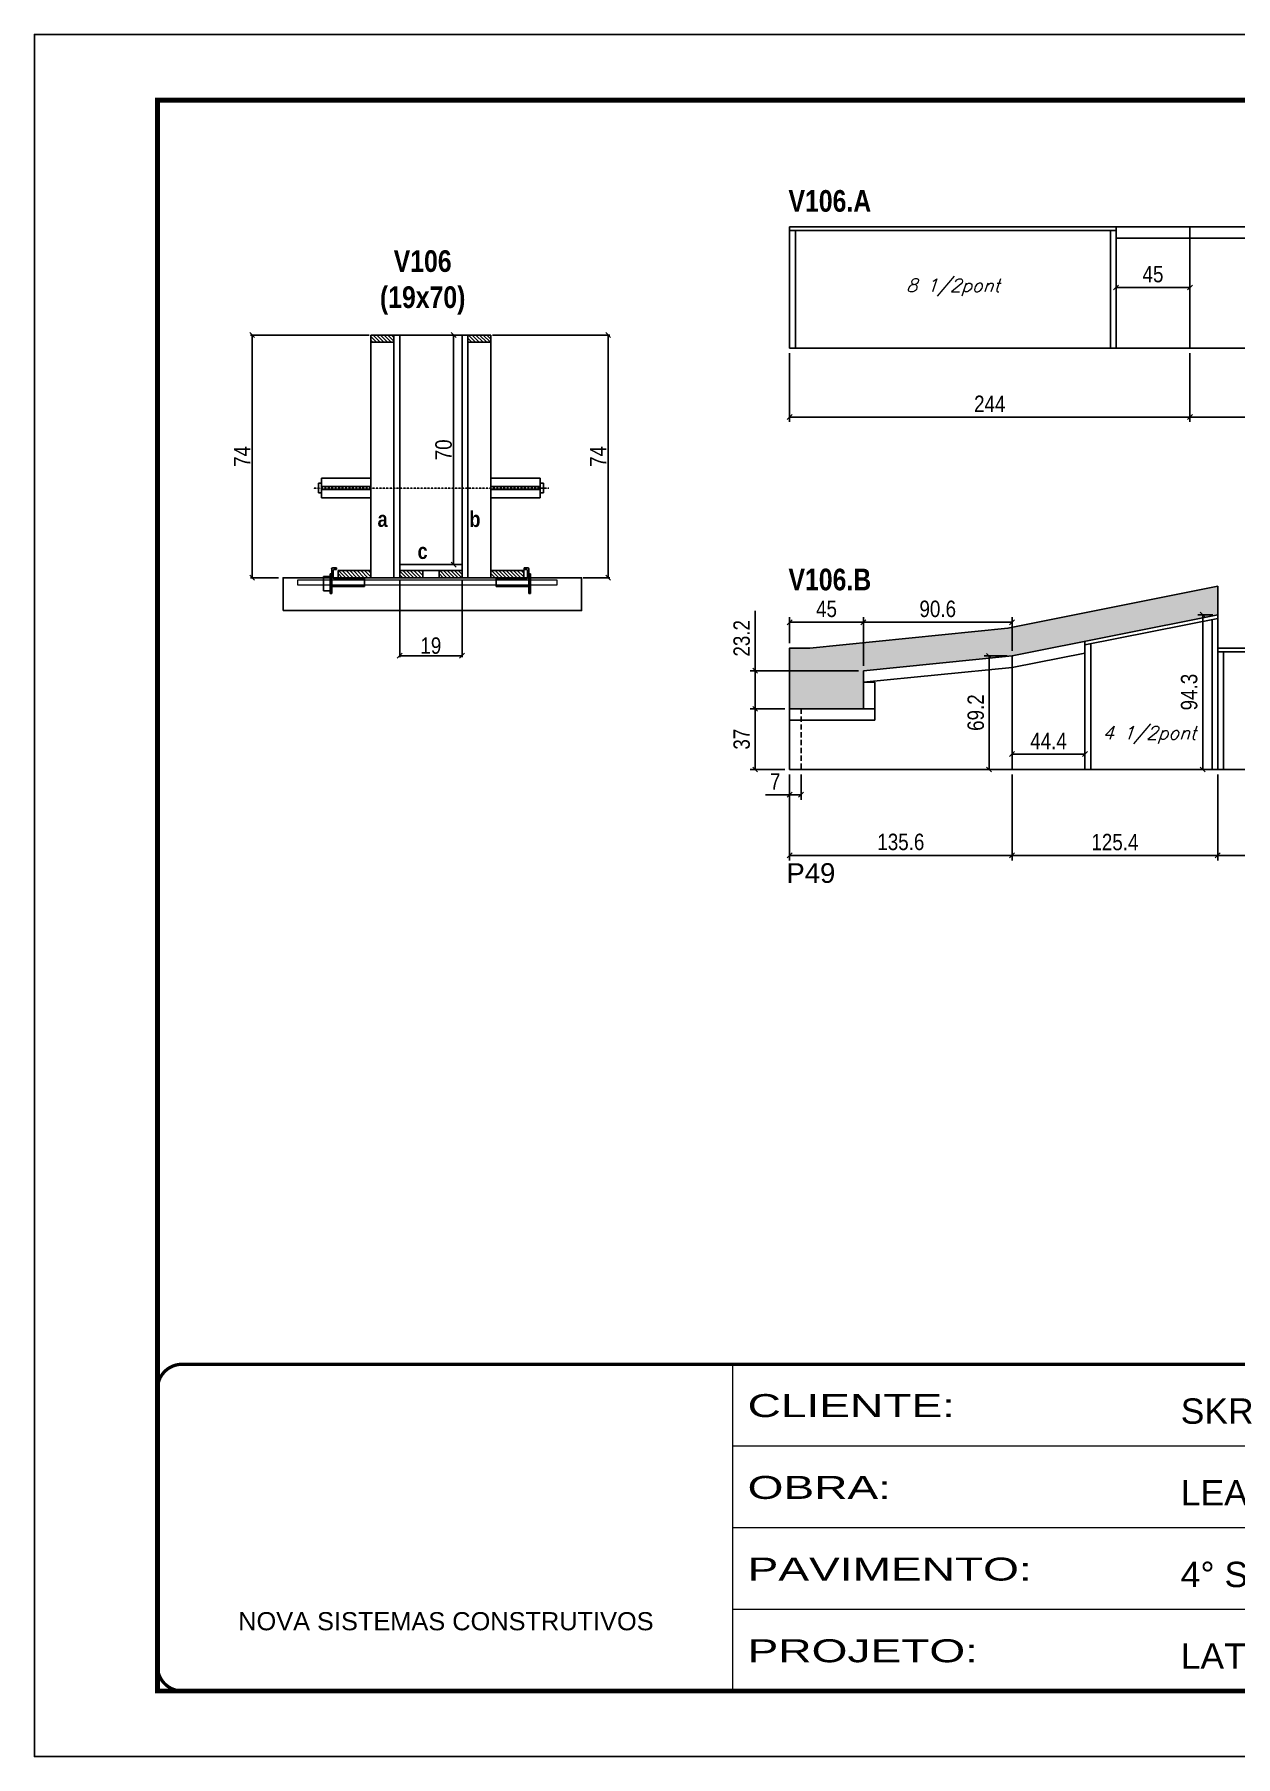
# Model space of a CAD drawing. Extents: x 3309 to 9590, y -2522 to 14608.
# Drawn here: x 4908 to 5640, y 7815 to 8865 of the extents above; entities that cross this region are included whole.
import ezdxf

# ---------------------------------------------------------------- set-up
doc = ezdxf.new("R2010")
doc.units = 0
for name, pattern in [('CONTINUO', [0]), ('DASHED', [0.75, 0.5, -0.25]), ('HIDDEN', [0.375, 0.25, -0.125]), ('HIDDEN2', [4.7625, 3.175, -1.5875])]:
    doc.linetypes.add(name, pattern=pattern)
for name, color, linetype in [('5', 5, 'Continuous'), ('barrote', 251, 'Continuous'), ('COTA', 241, 'Continuous'), ('detalhes', 4, 'Continuous'), ('NOMENCLATURA', 7, 'Continuous'), ('Painéis', 200, 'Continuous'), ('presilha', 1, 'Continuous'), ('SARR_2.2x10', 60, 'Continuous'), ('SARR_2.2x7', 40, 'Continuous'), ('SARR_3.5x7', 81, 'Continuous'), ('TENSOR', 3, 'Continuous'), ('texto', 7, 'Continuous')]:
    doc.layers.add(name, color=color, linetype=linetype)
for name, color, linetype, lineweight in [('CONCRETO', 251, 'Continuous', 25), ('Folhas', 255, 'Continuous', 9), ('SARRAFO DE PRESSAO', 251, 'DASHED', 9), ('SCO-___-LAJ', 2, 'Continuous', 0)]:
    doc.layers.add(name, color=color, linetype=linetype, lineweight=lineweight)
doc.layers.add('Laje_Perimetro', color=7, linetype='Continuous', plot=False)
doc.styles.add('ARIAL', font='arial.ttf')
doc.styles.add('COTA TECNICA', font='techl___.ttf', dxfattribs={"height": 10})
doc.styles.add('COTA TECNICA 2X', font='techl___.ttf', dxfattribs={"height": 10})
doc.styles.add('Romans', font='romans.shx')
doc.styles.get("Standard").update_dxf_attribs({"font": 'arial.ttf'})
doc.styles.add('TECNICA', font='techb___.ttf', dxfattribs={"height": 10})
doc.styles.add('Tecnologia', font='')
doc.styles.get('Tecnologia').set_extended_font_data('Forgotten Futurist')
doc.dimstyles.new('PAINEL', dxfattribs={"dimtxt": 10, "dimasz": 3, "dimexe": 3, "dimexo": 3, "dimgap": 3, "dimtad": 1, "dimdec": 1, "dimzin": 12, "dimdsep": 46, "dimtxsty": 'COTA TECNICA', "dimblk1": 'OBLIQUE', "dimblk2": 'OBLIQUE', "dimsah": 1, "dimcen": 0.9, "dimclrd": 4, "dimclre": 4, "dimclrt": 240, "dimadec": 1, "dimazin": 3, "dimtfac": 1, "dimtdec": 1, "dimtmove": 0, "dimatfit": 3, "dimfxl": 1, "dimtolj": 1, "dimtzin": 12, "dimarcsym": 0})
doc.dimstyles.new('SECAO', dxfattribs={"dimscale": 0.333333, "dimtxt": 5, "dimasz": 9, "dimexe": 3, "dimexo": 3, "dimgap": 3, "dimtad": 1, "dimdec": 1, "dimlfac": 0.5, "dimzin": 12, "dimdsep": 46, "dimtxsty": 'COTA TECNICA 2X', "dimblk1": 'OBLIQUE', "dimblk2": 'OBLIQUE', "dimsah": 1, "dimcen": 0.9, "dimclrd": 4, "dimclre": 4, "dimclrt": 240, "dimadec": 1, "dimazin": 3, "dimtfac": 1, "dimtdec": 1, "dimtmove": 0, "dimatfit": 3, "dimfxl": 1, "dimtolj": 1, "dimtzin": 12, "dimarcsym": 0})
pattern_1 = [(135, (38366.0573, -114978.4638), (-1.122532015, -1.122532015), [])]

# ---------------------------------------------------------------- blocks, each defined once
blk = doc.blocks.new('9999999999')
at = {"color": 30, "linetype": 'CONTINUO'}
for p, q in [((98564.6, 34230.2), (98564.6, 34429.4)), ((98564.6, 34379.6), (99584, 34379.6)), ((98564.6, 34329.8), (99488, 34329.8)), ((99584, 34329.8), (99488, 34329.8)), ((99488, 34329.8), (99488, 34230.2)), ((98564.6, 34280), (99488, 34280))]:
    blk.add_line(p, q, dxfattribs=at)
at = {"color": 30, "linetype": 'CONTINUO', "const_width": 2}
blk.add_lwpolyline([(99584, 34230.2), (99584, 34414.4, 0.414214), (99569, 34429.4), (98229, 34429.4, 0.414214), (98214, 34414.4), (98214, 34245.2, 0.414214), (98229, 34230.2), (99584, 34230.2)], format="xyb", dxfattribs=at)
at = {"layer": 'Folhas'}
blk.add_lwpolyline([(98139, 34190.2), (99624, 34190.2), (99624, 35240.2), (98139, 35240.2)], close=True, dxfattribs=at)
at = {"layer": 'Folhas', "color": 30, "const_width": 3}
blk.add_lwpolyline([(98214, 34230.2), (99584, 34230.2), (99584, 35200.2), (98214, 35200.2)], close=True, dxfattribs=at)
at = {"color": 7, "linetype": 'Continuous', "ltscale": 5, "style": 'ARIAL'}
for s, height, p in [('SKR', 15.48, (98837.7, 34393.1)), ('LEAF LOEFGREN', 15.483, (98837.7, 34343.3)), ('4° SUBSOLO', 15.48, (98837.7, 34293.5)), ('NOVA SISTEMAS CONSTRUTIVOS', 11.059, (98263.2, 34267.2)), ('LATERAIS DE VIGAS', 15.483, (98837.7, 34243.7))]:
    blk.add_text(s, height=height, dxfattribs=at).set_placement(p)
at = {"layer": 'Folhas', "color": 7, "style": 'Tecnologia', "width": 1.5}
for s, p in [('CLIENTE:', (98573.7, 34397.2)), ('OBRA:', (98573.7, 34347.3)), ('PAVIMENTO:', (98573.7, 34297.5)), ('PROJETO:', (98573.7, 34247.7))]:
    blk.add_text(s, height=14, dxfattribs=at).set_placement(p)
blk = doc.blocks.new('_Oblique')
at = {"color": 0, "linetype": 'ByBlock', "lineweight": -2}
blk.add_line((-0.5, -0.5), (0.5, 0.5), dxfattribs=at)
blk = doc.blocks.new('*D783')
at = {"layer": 'COTA', "color": 4, "lineweight": -2, "transparency": 16777216}
for p, q in [((5130.5, 8532.7), (5130.5, 8485.2)), ((5168.5, 8532.7), (5168.5, 8485.2)), ((5168.5, 8486.2), (5130.5, 8486.2))]:
    blk.add_line(p, q, dxfattribs=at)
at = {"layer": 'Defpoints', "color": 0, "transparency": 16777216}
for p in [(5130.5, 8533.7), (5168.5, 8533.7), (5130.5, 8486.2)]:
    blk.add_point(p, dxfattribs=at)
at = {"layer": 'COTA', "color": 4, "lineweight": -2, "transparency": 16777216, "xscale": 3, "yscale": 3, "zscale": 3, "rotation": 180}
blk.add_blockref('_Oblique', (5130.5, 8486.2), dxfattribs=at)
at = {"layer": 'COTA', "color": 4, "lineweight": -2, "transparency": 16777216, "xscale": 3, "yscale": 3, "zscale": 3}
blk.add_blockref('_Oblique', (5168.5, 8486.2), dxfattribs=at)
at = {"layer": 'COTA', "color": 240, "transparency": 16777216, "insert": (5149.5, 8492.3), "char_height": 10, "attachment_point": 5, "style": 'COTA TECNICA 2X'}
blk.add_mtext('\\A1;19', dxfattribs=at)
blk = doc.blocks.new('PRESILHA METÁLICA 1')
at = {"layer": 'presilha'}
for p, q in [((7.5, 10.6), (7.5, 19.9)), ((12, 21), (8.6, 21)), ((9, 11.6), (9, 18.9)), ((12, 19.5), (9.6, 19.5)), ((12, 21), (12, 19.5)), ((0, 13), (6, 13)), ((0, 13), (0, 0)), ((6, 0), (0, 0)), ((6, 15.5), (7.5, 15.5)), ((6, -2.5), (6, 15.5)), ((6, 13), (6, 0)), ((7.5, 15.5), (7.5, -2.5)), ((37.5, 4.1), (7.5, 4.1)), ((37.5, 11), (9.6, 11)), ((37.5, 11), (37.5, 4.1)), ((7.5, -2.5), (6, -2.5))]:
    blk.add_line(p, q, dxfattribs=at)
for centre, radius, start, end in [((8.6, 19.9), 1.14, 90, 180), ((9.6, 18.9), 0.57, 90, 180), ((9.6, 11.6), 0.57, 180, 270)]:
    blk.add_arc(centre, radius, start, end, dxfattribs=at)
blk = doc.blocks.new('PRESILHA METÁLICA 2')
at = {"layer": 'presilha'}
for p, q in [((-5.2, 23.5), (-5.2, 22)), ((-5.2, 23.5), (-1.9, 23.5)), ((-5.2, 22), (-2.8, 22)), ((-2.2, 14.1), (-2.2, 21.4)), ((0.8, 18), (-0.8, 18)), ((-0.8, 18), (-0.8, 0)), ((-0.8, 14.6), (-0.8, 22.4)), ((0.8, 0), (0.8, 18)), ((-30.8, 13.5), (-30.8, 6.6)), ((-30.8, 13.5), (-2.8, 13.5)), ((-30.8, 6.6), (-0.8, 6.6)), ((-0.8, 0), (0.8, 0))]:
    blk.add_line(p, q, dxfattribs=at)
for centre, radius, start, end in [((-2.8, 21.4), 0.57, 0, 90), ((-1.9, 22.4), 1.14, 0, 90), ((-2.8, 14.1), 0.57, 270, 0)]:
    blk.add_arc(centre, radius, start, end, dxfattribs=at)
blk = doc.blocks.new('*D784')
at = {"layer": 'COTA', "color": 4, "lineweight": -2, "transparency": 16777216}
for p, q in [((5187.1, 8681.7), (5258.6, 8681.7)), ((5257.6, 8681.7), (5257.6, 8533.7)), ((5242.3, 8533.7), (5258.6, 8533.7))]:
    blk.add_line(p, q, dxfattribs=at)
at = {"layer": 'Defpoints', "color": 0, "transparency": 16777216}
for p in [(5186.1, 8681.7), (5241.3, 8533.7), (5257.6, 8533.7)]:
    blk.add_point(p, dxfattribs=at)
at = {"layer": 'COTA', "color": 4, "lineweight": -2, "transparency": 16777216, "xscale": 3, "yscale": 3, "zscale": 3}
for p, rotation in [((5257.6, 8681.7), 90), ((5257.6, 8533.7), 270)]:
    blk.add_blockref('_Oblique', p, dxfattribs=dict(at, rotation=rotation))
at = {"layer": 'COTA', "color": 240, "transparency": 16777216, "insert": (5251.5, 8607.7), "char_height": 10, "attachment_point": 5, "rotation": 90, "style": 'COTA TECNICA 2X'}
blk.add_mtext('\\A1;74', dxfattribs=at)
blk = doc.blocks.new('*D785')
at = {"layer": 'COTA', "color": 4, "lineweight": -2, "transparency": 16777216}
for p, q in [((5111.9, 8681.7), (5039.6, 8681.7)), ((5040.6, 8681.7), (5040.6, 8533.7)), ((5056.7, 8533.7), (5039.6, 8533.7))]:
    blk.add_line(p, q, dxfattribs=at)
at = {"layer": 'Defpoints', "color": 0, "transparency": 16777216}
for p in [(5112.9, 8681.7), (5040.6, 8533.7), (5057.7, 8533.7)]:
    blk.add_point(p, dxfattribs=at)
at = {"layer": 'COTA', "color": 4, "lineweight": -2, "transparency": 16777216, "xscale": 3, "yscale": 3, "zscale": 3}
for p, rotation in [((5040.6, 8681.7), 90), ((5040.6, 8533.7), 270)]:
    blk.add_blockref('_Oblique', p, dxfattribs=dict(at, rotation=rotation))
at = {"layer": 'COTA', "color": 240, "transparency": 16777216, "insert": (5034.5, 8607.7), "char_height": 10, "attachment_point": 5, "rotation": 90, "style": 'COTA TECNICA 2X'}
blk.add_mtext('\\A1;74', dxfattribs=at)
blk = doc.blocks.new('*D786')
at = {"layer": 'COTA', "color": 4, "lineweight": -2, "transparency": 16777216}
for p, q in [((5167.5, 8681.7), (5162.4, 8681.7)), ((5163.4, 8541.7), (5163.4, 8681.7)), ((5167.5, 8541.7), (5162.4, 8541.7))]:
    blk.add_line(p, q, dxfattribs=at)
at = {"layer": 'Defpoints', "color": 0, "transparency": 16777216}
for p in [(5163.4, 8681.7), (5168.5, 8681.7), (5168.5, 8541.7)]:
    blk.add_point(p, dxfattribs=at)
at = {"layer": 'COTA', "color": 4, "lineweight": -2, "transparency": 16777216, "xscale": 3, "yscale": 3, "zscale": 3}
for p, rotation in [((5163.4, 8681.7), 90), ((5163.4, 8541.7), 270)]:
    blk.add_blockref('_Oblique', p, dxfattribs=dict(at, rotation=rotation))
at = {"layer": 'COTA', "color": 240, "transparency": 16777216, "insert": (5157.3, 8611.7), "char_height": 10, "attachment_point": 5, "rotation": 90, "style": 'COTA TECNICA 2X'}
blk.add_mtext('\\A1;70', dxfattribs=at)
blk = doc.blocks.new('*D787')
at = {"layer": 'COTA', "color": 4, "lineweight": -2, "transparency": 16777216}
for p, q in [((5368.2, 8670.7), (5368.2, 8628.7)), ((5612.2, 8670.7), (5612.2, 8628.7)), ((5368.2, 8631.7), (5612.2, 8631.7))]:
    blk.add_line(p, q, dxfattribs=at)
at = {"layer": 'Defpoints', "color": 0, "transparency": 16777216}
for p in [(5368.2, 8673.7), (5612.2, 8673.7), (5612.2, 8631.7)]:
    blk.add_point(p, dxfattribs=at)
at = {"layer": 'COTA', "color": 4, "lineweight": -2, "transparency": 16777216, "xscale": 3, "yscale": 3, "zscale": 3, "rotation": 180}
blk.add_blockref('_Oblique', (5368.2, 8631.7), dxfattribs=at)
at = {"layer": 'COTA', "color": 4, "lineweight": -2, "transparency": 16777216, "xscale": 3, "yscale": 3, "zscale": 3}
blk.add_blockref('_Oblique', (5612.2, 8631.7), dxfattribs=at)
at = {"layer": 'COTA', "color": 240, "transparency": 16777216, "insert": (5490.2, 8639.8), "char_height": 10, "attachment_point": 5, "style": 'COTA TECNICA'}
blk.add_mtext('\\A1;244', dxfattribs=at)
blk = doc.blocks.new('*D788')
at = {"layer": 'COTA', "color": 4, "lineweight": -2, "transparency": 16777216}
for p, q in [((5612.2, 8670.7), (5612.2, 8628.7)), ((5756.2, 8670.7), (5756.2, 8628.7)), ((5612.2, 8631.7), (5756.2, 8631.7))]:
    blk.add_line(p, q, dxfattribs=at)
at = {"layer": 'Defpoints', "color": 0, "transparency": 16777216}
for p in [(5612.2, 8673.7), (5756.2, 8673.7), (5756.2, 8631.7)]:
    blk.add_point(p, dxfattribs=at)
at = {"layer": 'COTA', "color": 4, "lineweight": -2, "transparency": 16777216, "xscale": 3, "yscale": 3, "zscale": 3, "rotation": 180}
blk.add_blockref('_Oblique', (5612.2, 8631.7), dxfattribs=at)
at = {"layer": 'COTA', "color": 4, "lineweight": -2, "transparency": 16777216, "xscale": 3, "yscale": 3, "zscale": 3}
blk.add_blockref('_Oblique', (5756.2, 8631.7), dxfattribs=at)
at = {"layer": 'COTA', "color": 240, "transparency": 16777216, "insert": (5684.2, 8639.8), "char_height": 10, "attachment_point": 5, "style": 'COTA TECNICA'}
blk.add_mtext('\\A1;144', dxfattribs=at)
blk = doc.blocks.new('*D798')
at = {"layer": 'COTA', "color": 4, "lineweight": -2, "transparency": 16777216}
blk.add_line((5567.2, 8710.7), (5612.2, 8710.7), dxfattribs=at)
at = {"layer": 'Defpoints', "color": 0, "transparency": 16777216}
for p in [(5567.2, 8710.7), (5612.2, 8710.7), (5612.2, 8710.7)]:
    blk.add_point(p, dxfattribs=at)
at = {"layer": 'COTA', "color": 4, "lineweight": -2, "transparency": 16777216, "xscale": 3, "yscale": 3, "zscale": 3, "rotation": 180}
blk.add_blockref('_Oblique', (5567.2, 8710.7), dxfattribs=at)
at = {"layer": 'COTA', "color": 4, "lineweight": -2, "transparency": 16777216, "xscale": 3, "yscale": 3, "zscale": 3}
blk.add_blockref('_Oblique', (5612.2, 8710.7), dxfattribs=at)
at = {"layer": 'COTA', "color": 240, "transparency": 16777216, "insert": (5589.7, 8718.8), "char_height": 10, "attachment_point": 5, "style": 'COTA TECNICA'}
blk.add_mtext('\\A1;45', dxfattribs=at)
blk = doc.blocks.new('*D802')
at = {"layer": 'COTA', "color": 4, "lineweight": -2, "transparency": 16777216}
for p, q in [((5629.2, 8413.8), (5629.2, 8361.4)), ((5873.2, 8413.8), (5873.2, 8361.4)), ((5873.2, 8364.4), (5629.2, 8364.4))]:
    blk.add_line(p, q, dxfattribs=at)
at = {"layer": 'Defpoints', "color": 0, "transparency": 16777216}
for p in [(5629.2, 8416.8), (5873.2, 8416.8), (5629.2, 8364.4)]:
    blk.add_point(p, dxfattribs=at)
at = {"layer": 'COTA', "color": 4, "lineweight": -2, "transparency": 16777216, "xscale": 3, "yscale": 3, "zscale": 3, "rotation": 180}
blk.add_blockref('_Oblique', (5629.2, 8364.4), dxfattribs=at)
at = {"layer": 'COTA', "color": 4, "lineweight": -2, "transparency": 16777216, "xscale": 3, "yscale": 3, "zscale": 3}
blk.add_blockref('_Oblique', (5873.2, 8364.4), dxfattribs=at)
at = {"layer": 'COTA', "color": 240, "transparency": 16777216, "insert": (5751.2, 8372.5), "char_height": 10, "attachment_point": 5, "style": 'COTA TECNICA'}
blk.add_mtext('\\A1;244', dxfattribs=at)
blk = doc.blocks.new('*D803')
at = {"layer": 'COTA', "color": 4, "lineweight": -2, "transparency": 16777216}
for p, q in [((5503.8, 8413.8), (5503.8, 8361.4)), ((5629.2, 8413.8), (5629.2, 8361.4)), ((5629.2, 8364.4), (5503.8, 8364.4))]:
    blk.add_line(p, q, dxfattribs=at)
at = {"layer": 'Defpoints', "color": 0, "transparency": 16777216}
for p in [(5503.8, 8416.8), (5629.2, 8416.8), (5503.8, 8364.4)]:
    blk.add_point(p, dxfattribs=at)
at = {"layer": 'COTA', "color": 4, "lineweight": -2, "transparency": 16777216, "xscale": 3, "yscale": 3, "zscale": 3, "rotation": 180}
blk.add_blockref('_Oblique', (5503.8, 8364.4), dxfattribs=at)
at = {"layer": 'COTA', "color": 4, "lineweight": -2, "transparency": 16777216, "xscale": 3, "yscale": 3, "zscale": 3}
blk.add_blockref('_Oblique', (5629.2, 8364.4), dxfattribs=at)
at = {"layer": 'COTA', "color": 240, "transparency": 16777216, "insert": (5566.5, 8372.5), "char_height": 10, "attachment_point": 5, "style": 'COTA TECNICA'}
blk.add_mtext('\\A1;125.4', dxfattribs=at)
blk = doc.blocks.new('*D804')
at = {"layer": 'COTA', "color": 4, "lineweight": -2, "transparency": 16777216}
for p, q in [((5368.2, 8413.8), (5368.2, 8361.4)), ((5503.8, 8413.8), (5503.8, 8361.4)), ((5503.8, 8364.4), (5368.2, 8364.4))]:
    blk.add_line(p, q, dxfattribs=at)
at = {"layer": 'Defpoints', "color": 0, "transparency": 16777216}
for p in [(5368.2, 8416.8), (5503.8, 8416.8), (5368.2, 8364.4)]:
    blk.add_point(p, dxfattribs=at)
at = {"layer": 'COTA', "color": 4, "lineweight": -2, "transparency": 16777216, "xscale": 3, "yscale": 3, "zscale": 3, "rotation": 180}
blk.add_blockref('_Oblique', (5368.2, 8364.4), dxfattribs=at)
at = {"layer": 'COTA', "color": 4, "lineweight": -2, "transparency": 16777216, "xscale": 3, "yscale": 3, "zscale": 3}
blk.add_blockref('_Oblique', (5503.8, 8364.4), dxfattribs=at)
at = {"layer": 'COTA', "color": 240, "transparency": 16777216, "insert": (5436, 8372.6), "char_height": 10, "attachment_point": 5, "style": 'COTA TECNICA'}
blk.add_mtext('\\A1;135.6', dxfattribs=at)
blk = doc.blocks.new('*D807')
at = {"layer": 'COTA', "color": 4, "lineweight": -2, "transparency": 16777216}
for p, q in [((5368.2, 8413.8), (5368.2, 8398.4)), ((5375.2, 8413.8), (5375.2, 8398.4)), ((5368.2, 8401.4), (5353.5, 8401.4)), ((5375.2, 8401.4), (5368.2, 8401.4))]:
    blk.add_line(p, q, dxfattribs=at)
at = {"layer": 'Defpoints', "color": 0, "transparency": 16777216}
for p in [(5368.2, 8416.8), (5375.2, 8416.8), (5368.2, 8401.4)]:
    blk.add_point(p, dxfattribs=at)
at = {"layer": 'COTA', "color": 4, "lineweight": -2, "transparency": 16777216, "xscale": 3, "yscale": 3, "zscale": 3, "rotation": 180}
blk.add_blockref('_Oblique', (5368.2, 8401.4), dxfattribs=at)
at = {"layer": 'COTA', "color": 4, "lineweight": -2, "transparency": 16777216, "xscale": 3, "yscale": 3, "zscale": 3}
blk.add_blockref('_Oblique', (5375.2, 8401.4), dxfattribs=at)
at = {"layer": 'COTA', "color": 240, "transparency": 16777216, "insert": (5359.4, 8409.5), "char_height": 10, "attachment_point": 5, "style": 'COTA TECNICA'}
blk.add_mtext('\\A1;7', dxfattribs=at)
blk = doc.blocks.new('*D808')
at = {"layer": 'COTA', "color": 4, "lineweight": -2, "transparency": 16777216}
for p, q in [((5368.2, 8493.8), (5368.2, 8509.6)), ((5413.2, 8506.6), (5368.2, 8506.6)), ((5413.2, 8480.7), (5413.2, 8509.6))]:
    blk.add_line(p, q, dxfattribs=at)
at = {"layer": 'Defpoints', "color": 0, "transparency": 16777216}
for p in [(5368.2, 8506.6), (5368.2, 8490.8), (5413.2, 8477.7)]:
    blk.add_point(p, dxfattribs=at)
at = {"layer": 'COTA', "color": 4, "lineweight": -2, "transparency": 16777216, "xscale": 3, "yscale": 3, "zscale": 3, "rotation": 180}
blk.add_blockref('_Oblique', (5368.2, 8506.6), dxfattribs=at)
at = {"layer": 'COTA', "color": 4, "lineweight": -2, "transparency": 16777216, "xscale": 3, "yscale": 3, "zscale": 3}
blk.add_blockref('_Oblique', (5413.2, 8506.6), dxfattribs=at)
at = {"layer": 'COTA', "color": 240, "transparency": 16777216, "insert": (5390.7, 8514.7), "char_height": 10, "attachment_point": 5, "style": 'COTA TECNICA'}
blk.add_mtext('\\A1;45', dxfattribs=at)
blk = doc.blocks.new('*D809')
at = {"layer": 'COTA', "color": 4, "lineweight": -2, "transparency": 16777216}
for p, q in [((5347.2, 8477), (5347.2, 8513.5)), ((5410.2, 8477), (5344.2, 8477)), ((5347.2, 8453.8), (5347.2, 8477)), ((5365.2, 8453.8), (5344.2, 8453.8))]:
    blk.add_line(p, q, dxfattribs=at)
at = {"layer": 'Defpoints', "color": 0, "transparency": 16777216}
for p in [(5347.2, 8477), (5413.2, 8477), (5368.2, 8453.8)]:
    blk.add_point(p, dxfattribs=at)
at = {"layer": 'COTA', "color": 4, "lineweight": -2, "transparency": 16777216, "xscale": 3, "yscale": 3, "zscale": 3}
for p, rotation in [((5347.2, 8477), 90), ((5347.2, 8453.8), 270)]:
    blk.add_blockref('_Oblique', p, dxfattribs=dict(at, rotation=rotation))
at = {"layer": 'COTA', "color": 240, "transparency": 16777216, "insert": (5339, 8496.8), "char_height": 10, "attachment_point": 5, "rotation": 90, "style": 'COTA TECNICA'}
blk.add_mtext('\\A1;23.2', dxfattribs=at)
blk = doc.blocks.new('*D810')
at = {"layer": 'COTA', "color": 4, "lineweight": -2, "transparency": 16777216}
for p, q in [((5500.8, 8486.1), (5486.8, 8486.1)), ((5489.8, 8416.8), (5489.8, 8486.1)), ((5500.8, 8416.8), (5486.8, 8416.8))]:
    blk.add_line(p, q, dxfattribs=at)
at = {"layer": 'Defpoints', "color": 0, "transparency": 16777216}
for p in [(5489.8, 8486.1), (5503.8, 8486.1), (5503.8, 8416.8)]:
    blk.add_point(p, dxfattribs=at)
at = {"layer": 'COTA', "color": 4, "lineweight": -2, "transparency": 16777216, "xscale": 3, "yscale": 3, "zscale": 3}
for p, rotation in [((5489.8, 8486.1), 90), ((5489.8, 8416.8), 270)]:
    blk.add_blockref('_Oblique', p, dxfattribs=dict(at, rotation=rotation))
at = {"layer": 'COTA', "color": 240, "transparency": 16777216, "insert": (5481.7, 8451.5), "char_height": 10, "attachment_point": 5, "rotation": 90, "style": 'COTA TECNICA'}
blk.add_mtext('\\A1;69.2', dxfattribs=at)
blk = doc.blocks.new('*D811')
at = {"layer": 'COTA', "color": 4, "lineweight": -2, "transparency": 16777216}
for p, q in [((5365.2, 8453.8), (5344.2, 8453.8)), ((5347.2, 8416.8), (5347.2, 8453.8)), ((5365.2, 8416.8), (5344.2, 8416.8))]:
    blk.add_line(p, q, dxfattribs=at)
at = {"layer": 'Defpoints', "color": 0, "transparency": 16777216}
for p in [(5347.2, 8453.8), (5368.2, 8453.8), (5368.2, 8416.8)]:
    blk.add_point(p, dxfattribs=at)
at = {"layer": 'COTA', "color": 4, "lineweight": -2, "transparency": 16777216, "xscale": 3, "yscale": 3, "zscale": 3}
for p, rotation in [((5347.2, 8453.8), 90), ((5347.2, 8416.8), 270)]:
    blk.add_blockref('_Oblique', p, dxfattribs=dict(at, rotation=rotation))
at = {"layer": 'COTA', "color": 240, "transparency": 16777216, "insert": (5339, 8435.3), "char_height": 10, "attachment_point": 5, "rotation": 90, "style": 'COTA TECNICA'}
blk.add_mtext('\\A1;37', dxfattribs=at)
blk = doc.blocks.new('*D812')
at = {"layer": 'COTA', "color": 4, "lineweight": -2, "transparency": 16777216}
for p, q in [((5413.2, 8480), (5413.2, 8509.6)), ((5413.2, 8506.6), (5503.8, 8506.6)), ((5503.8, 8489.1), (5503.8, 8509.6))]:
    blk.add_line(p, q, dxfattribs=at)
at = {"layer": 'Defpoints', "color": 0, "transparency": 16777216}
for p in [(5503.8, 8506.6), (5503.8, 8486.1), (5413.2, 8477)]:
    blk.add_point(p, dxfattribs=at)
at = {"layer": 'COTA', "color": 4, "lineweight": -2, "transparency": 16777216, "xscale": 3, "yscale": 3, "zscale": 3, "rotation": 180}
blk.add_blockref('_Oblique', (5413.2, 8506.6), dxfattribs=at)
at = {"layer": 'COTA', "color": 4, "lineweight": -2, "transparency": 16777216, "xscale": 3, "yscale": 3, "zscale": 3}
blk.add_blockref('_Oblique', (5503.8, 8506.6), dxfattribs=at)
at = {"layer": 'COTA', "color": 240, "transparency": 16777216, "insert": (5458.5, 8514.7), "char_height": 10, "attachment_point": 5, "style": 'COTA TECNICA'}
blk.add_mtext('\\A1;90.6', dxfattribs=at)
blk = doc.blocks.new('*D813')
at = {"layer": 'COTA', "color": 4, "lineweight": -2, "transparency": 16777216}
for p, q in [((5626.2, 8511.2), (5617, 8511.2)), ((5620, 8511.2), (5620, 8416.8)), ((5626.2, 8416.8), (5617, 8416.8))]:
    blk.add_line(p, q, dxfattribs=at)
at = {"layer": 'Defpoints', "color": 0, "transparency": 16777216}
for p in [(5629.2, 8511.2), (5620, 8416.8), (5629.2, 8416.8)]:
    blk.add_point(p, dxfattribs=at)
at = {"layer": 'COTA', "color": 4, "lineweight": -2, "transparency": 16777216, "xscale": 3, "yscale": 3, "zscale": 3}
for p, rotation in [((5620, 8511.2), 90), ((5620, 8416.8), 270)]:
    blk.add_blockref('_Oblique', p, dxfattribs=dict(at, rotation=rotation))
at = {"layer": 'COTA', "color": 240, "transparency": 16777216, "insert": (5611.8, 8464), "char_height": 10, "attachment_point": 5, "rotation": 90, "style": 'COTA TECNICA'}
blk.add_mtext('\\A1;94.3', dxfattribs=at)
blk = doc.blocks.new('*D814')
at = {"layer": 'COTA', "color": 4, "lineweight": -2, "transparency": 16777216}
for p, q in [((5503.8, 8419.8), (5503.8, 8429.2)), ((5503.8, 8426.2), (5548.2, 8426.2)), ((5548.2, 8419.8), (5548.2, 8429.2))]:
    blk.add_line(p, q, dxfattribs=at)
at = {"layer": 'Defpoints', "color": 0, "transparency": 16777216}
for p in [(5548.2, 8426.2), (5503.8, 8416.8), (5548.2, 8416.8)]:
    blk.add_point(p, dxfattribs=at)
at = {"layer": 'COTA', "color": 4, "lineweight": -2, "transparency": 16777216, "xscale": 3, "yscale": 3, "zscale": 3, "rotation": 180}
blk.add_blockref('_Oblique', (5503.8, 8426.2), dxfattribs=at)
at = {"layer": 'COTA', "color": 4, "lineweight": -2, "transparency": 16777216, "xscale": 3, "yscale": 3, "zscale": 3}
blk.add_blockref('_Oblique', (5548.2, 8426.2), dxfattribs=at)
at = {"layer": 'COTA', "color": 240, "transparency": 16777216, "insert": (5526, 8434.2), "char_height": 10, "attachment_point": 5, "style": 'COTA TECNICA'}
blk.add_mtext('\\A1;44.4', dxfattribs=at)

msp = doc.modelspace()

# ---------------------------------------------------------------- hatches: boundary and pattern name
at = {"layer": 'COTA'}
h = msp.add_hatch(dxfattribs=at)
h.set_pattern_fill('AR-CONC', color=256, scale=0.03)
h.paths.add_polyline_path([(5629.23, 8511.17), (5629.23, 8528.51), (5501.27, 8502.92), (5380.58, 8490.85), (5368.23, 8490.85), (5368.23, 8453.85), (5413.23, 8453.85), (5413.23, 8477.03), (5503.79, 8486.08)])
at = {"layer": 'SARR_2.2x10'}
h = msp.add_hatch(dxfattribs=at)
h.set_pattern_fill('ANSI31', color=256, scale=0.5, angle=90)
h.set_pattern_definition([(135, (38286.4573, -114978.4638), (-1.122532015, -1.122532015), [])])
h.paths.add_polyline_path([(5092.92, 8538.11), (5092.92, 8533.71), (5112.92, 8533.71), (5112.92, 8538.11)])
h = msp.add_hatch(dxfattribs=at)
h.set_pattern_fill('ANSI31', color=256, scale=0.5, angle=90)
h.set_pattern_definition([(135, (38379.6573, -114978.4638), (-1.122532015, -1.122532015), [])])
h.paths.add_polyline_path([(5186.12, 8538.11), (5186.12, 8533.71), (5206.12, 8533.71), (5206.12, 8538.11)])
at = {"layer": 'SARR_2.2x7'}
h = msp.add_hatch(dxfattribs=at)
h.set_pattern_fill('ANSI31', color=256, scale=0.5, angle=90)
h.set_pattern_definition([(135, (38280.4573, -114834.8638), (-1.122532015, -1.122532015), [])])
h.paths.add_polyline_path([(5126.92, 8681.71), (5126.92, 8677.31), (5112.92, 8677.31), (5112.92, 8681.71)])
h = msp.add_hatch(dxfattribs=at)
h.set_pattern_fill('ANSI31', color=256, scale=0.5, angle=90)
h.set_pattern_definition([(135, (38300.4573, -114834.8638), (-1.122532015, -1.122532015), [])])
h.paths.add_polyline_path([(5172.12, 8681.71), (5172.12, 8677.31), (5186.12, 8677.31), (5186.12, 8681.71)])
h = msp.add_hatch(dxfattribs=at)
h.set_pattern_fill('ANSI31', color=256, scale=0.5, angle=90)
h.set_pattern_definition(pattern_1)
h.paths.add_polyline_path([(5144.52, 8533.71), (5144.52, 8538.11), (5130.52, 8538.11), (5130.52, 8533.71)])
h = msp.add_hatch(dxfattribs=at)
h.set_pattern_fill('ANSI31', color=256, scale=0.5, angle=90)
h.set_pattern_definition(pattern_1)
h.paths.add_polyline_path([(5154.52, 8538.11), (5154.52, 8533.71), (5168.52, 8533.71), (5168.52, 8538.11)])

# ---------------------------------------------------------------- linework, layer by layer
at = {"ltscale": 3}
for p, q in [((5080.92, 8591.43), (5080.92, 8585.43)), ((5082.92, 8591.43), (5080.92, 8591.43)), ((5082.92, 8594.43), (5082.92, 8582.43)), ((5082.92, 8594.43), (5112.92, 8594.43)), ((5112.92, 8589.43), (5082.92, 8589.43)), ((5216.12, 8594.43), (5186.12, 8594.43)), ((5186.12, 8589.43), (5216.12, 8589.43)), ((5216.12, 8594.43), (5216.12, 8582.43)), ((5218.12, 8591.43), (5216.12, 8591.43)), ((5218.12, 8591.43), (5218.12, 8585.43)), ((5082.92, 8585.43), (5080.92, 8585.43)), ((5112.92, 8587.43), (5082.92, 8587.43)), ((5082.92, 8582.43), (5112.92, 8582.43)), ((5186.12, 8587.43), (5216.12, 8587.43)), ((5216.12, 8582.43), (5186.12, 8582.43)), ((5216.12, 8585.43), (5218.12, 8585.43))]:
    msp.add_line(p, q, dxfattribs=at)
at = {"layer": 'barrote'}
msp.add_lwpolyline([(5059.46, 8513.71), (5241.38, 8513.71), (5241.38, 8533.71), (5059.46, 8533.71)], close=True, dxfattribs=at)
at = {"layer": 'CONCRETO', "linetype": 'Continuous'}
msp.add_line((5130.52, 8681.71), (5168.52, 8681.71), dxfattribs=at)
at = {"layer": 'COTA'}
for p, q in [((5413.23, 8469.99), (5420.23, 8469.99)), ((5413.23, 8453.85), (5420.23, 8453.85)), ((5420.23, 8453.85), (5420.23, 8446.85))]:
    msp.add_line(p, q, dxfattribs=at)
msp.add_lwpolyline([(5368.23, 8453.85), (5368.23, 8490.85), (5380.58, 8490.85), (5501.27, 8502.92), (5629.23, 8528.51), (5629.23, 8511.17)], dxfattribs=at)
at = {"layer": 'detalhes', "color": 250}
msp.add_line((5059.46, 8513.71), (5059.46, 8533.71), dxfattribs=at)
at = {"layer": 'Laje_Perimetro'}
msp.add_lwpolyline([(6392.87, 8864.98), (4907.87, 8864.98), (4907.87, 7814.98), (6392.87, 7814.98)], close=True, dxfattribs=at)
at = {"layer": 'Painéis', "linetype": 'ByBlock'}
for p, q in [((5368.23, 8747.7), (5368.23, 8673.7)), ((5729.23, 8747.7), (5368.23, 8747.7)), ((5612.23, 8747.7), (5612.23, 8673.7)), ((5368.23, 8673.7), (6173.73, 8673.7)), ((5629.23, 8511.17), (5503.79, 8486.08)), ((5629.23, 8490.85), (5629.23, 8511.17)), ((5503.79, 8486.08), (5413.23, 8477.03)), ((5503.79, 8486.08), (5503.79, 8416.85)), ((5629.23, 8490.85), (5629.23, 8416.85)), ((6173.73, 8490.85), (5629.23, 8490.85)), ((5413.23, 8477.03), (5413.23, 8453.85)), ((5413.23, 8453.85), (5368.23, 8453.85)), ((5368.23, 8453.85), (5368.23, 8416.85)), ((5368.23, 8416.85), (6173.73, 8416.85))]:
    msp.add_line(p, q, dxfattribs=at)
at = {"layer": 'Painéis', "linetype": 'Continuous'}
for points in [[(5126.92, 8533.71), (5126.92, 8681.71), (5130.52, 8681.71), (5130.52, 8533.71)], [(5172.12, 8533.71), (5172.12, 8681.71), (5168.52, 8681.71), (5168.52, 8533.71)], [(5168.52, 8541.71), (5130.52, 8541.71), (5130.52, 8538.11), (5168.52, 8538.11)]]:
    msp.add_lwpolyline(points, close=True, dxfattribs=at)
at = {"layer": 'SARR_2.2x10'}
for points in [[(5092.92, 8538.11), (5112.92, 8538.11), (5112.92, 8533.71), (5092.92, 8533.71)], [(5186.12, 8538.11), (5206.12, 8538.11), (5206.12, 8533.71), (5186.12, 8533.71)]]:
    msp.add_lwpolyline(points, close=True, dxfattribs=at)
at = {"layer": 'SARR_2.2x7', "linetype": 'Continuous'}
for p, q in [((5368.23, 8745.5), (5567.23, 8745.5)), ((5612.23, 8740.7), (5567.23, 8740.7)), ((5729.23, 8740.7), (5612.23, 8740.7)), ((5629.23, 8508.93), (5548.23, 8492.73)), ((5548.23, 8487.83), (5503.79, 8478.94)), ((5629.23, 8488.65), (5828.73, 8488.65)), ((5503.79, 8479.05), (5413.23, 8469.99)), ((5420.23, 8469.99), (5420.23, 8453.85)), ((5420.23, 8446.85), (5368.23, 8446.85))]:
    msp.add_line(p, q, dxfattribs=at)
at = {"layer": 'SARR_2.2x7', "linetype": 'HIDDEN2'}
msp.add_line((5375.23, 8453.85), (5375.23, 8416.85), dxfattribs=at)
at = {"layer": 'SARR_2.2x7', "elevation": 0}
for points in [[(5112.92, 8681.71), (5126.92, 8681.71), (5126.92, 8677.31), (5112.92, 8677.31)], [(5186.12, 8681.71), (5172.12, 8681.71), (5172.12, 8677.31), (5186.12, 8677.31)]]:
    msp.add_lwpolyline(points, close=True, dxfattribs=at)
at = {"layer": 'SARR_2.2x7'}
for points in [[(5130.52, 8538.11), (5144.52, 8538.11), (5144.52, 8533.71), (5130.52, 8533.71)], [(5168.52, 8538.11), (5154.52, 8538.11), (5154.52, 8533.71), (5168.52, 8533.71)]]:
    msp.add_lwpolyline(points, close=True, dxfattribs=at)
at = {"layer": 'SARR_3.5x7'}
for p, q in [((5567.23, 8673.7), (5567.23, 8747.7)), ((5371.73, 8745.5), (5371.73, 8673.7)), ((5563.73, 8745.5), (5563.73, 8673.7)), ((5625.73, 8508.23), (5625.73, 8416.85)), ((5548.23, 8494.97), (5548.23, 8416.85)), ((5551.73, 8493.43), (5551.73, 8416.85)), ((5632.73, 8488.65), (5632.73, 8416.85))]:
    msp.add_line(p, q, dxfattribs=at)
for points in [[(5126.92, 8677.31), (5112.92, 8677.31), (5112.92, 8533.71), (5126.92, 8533.71)], [(5172.12, 8677.31), (5186.12, 8677.31), (5186.12, 8533.71), (5172.12, 8533.71)]]:
    msp.add_lwpolyline(points, close=True, dxfattribs=at)
at = {"layer": 'SCO-___-LAJ', "color": 1}
msp.add_lwpolyline([(5068.47, 8532.37), (5226.3, 8532.37), (5226.3, 8529.17), (5068.47, 8529.17)], close=True, dxfattribs=at)
at = {"layer": 'TENSOR', "linetype": 'HIDDEN', "ltscale": 0.5}
msp.add_line((5077.92, 8588.43), (5221.42, 8588.43), dxfattribs=at)

# ---------------------------------------------------------------- block references
at = {"layer": 'presilha', "xscale": 0.6666666666666666, "yscale": 0.6666666666666666, "zscale": 0.6666666666666666}
for name, p in [('PRESILHA METÁLICA 1', (5084.05, 8525.74)), ('PRESILHA METÁLICA 2', (5209.8, 8524.07))]:
    msp.add_blockref(name, p, dxfattribs=at)
at = {"layer": 'SARRAFO DE PRESSAO', "color": 6, "linetype": 'ByBlock'}
msp.add_blockref('9999999999', (-93231.11, -26375.22), dxfattribs=at)

# ---------------------------------------------------------------- texts
at = {"layer": '5', "linetype": 'Continuous'}
msp.add_text('P49', height=12, rotation=359.99996, dxfattribs=at).set_placement((5366.24, 8347.68))
at = {"layer": 'detalhes', "style": 'TECNICA'}
for s, p in [('a', (5117.04, 8564.69)), ('b', (5173.02, 8564.68)), ('c', (5141.41, 8545.18))]:
    msp.add_text(s, height=9.6, dxfattribs=at).set_placement(p)
at = {"layer": 'NOMENCLATURA', "style": 'TECNICA'}
for s, p in [('V106.A', (5367.51, 8756.89)), ('V106.B', (5367.51, 8526.05))]:
    msp.add_text(s, height=13.2, dxfattribs=at).set_placement(p)
at = {"layer": 'NOMENCLATURA', "insert": (5144.52, 8733.4), "char_height": 13.2, "attachment_point": 2, "style": 'TECNICA'}
msp.add_mtext_dynamic_manual_height_columns('V106\\P(19x70)', width=300.2766, gutter_width=1, heights=[0], dxfattribs=at)
at = {"layer": 'texto', "color": 2, "char_height": 8, "attachment_point": 5, "style": 'Romans'}
for s, insert in [('{\\Q19;\\C256;8 1/2pont}', (5467.73, 8710.7)), ('{\\Q19;\\C256;4 1/2pont}', (5587.5, 8437.83))]:
    msp.add_mtext(s, dxfattribs=dict(at, insert=insert))

# ---------------------------------------------------------------- dimensions: what is measured, and where the dimension line sits
at = {"layer": 'COTA'}
for base, p1, p2, picture, middle in [((5612.23, 8710.7), (5567.23, 8710.7), (5612.23, 8710.7), '*D798', (5589.73, 8718.81)), ((5612.23, 8631.7), (5368.23, 8673.7), (5612.23, 8673.7), '*D787', (5490.23, 8639.78)), ((5368.23, 8506.55), (5413.23, 8477.65), (5368.23, 8490.85), '*D808', (5390.73, 8514.66)), ((5503.79, 8506.55), (5413.23, 8477.03), (5503.79, 8486.08), '*D812', (5458.51, 8514.69)), ((5548.23, 8426.16), (5503.79, 8416.85), (5548.23, 8416.85), '*D814', (5526.01, 8434.24)), ((5368.23, 8401.42), (5375.23, 8416.85), (5368.23, 8416.85), '*D807', (5359.36, 8409.5))]:
    dim = msp.add_linear_dim(base=base, p1=p1, p2=p2, dimstyle='PAINEL', dxfattribs=at)
    dim.commit()
    dim.dimension.update_dxf_attribs({"geometry": picture, "text_midpoint": middle})
for base, p1, p2, dimstyle, picture, middle in [((5040.6, 8533.71, 0), (5112.92, 8681.71), (5057.71, 8533.71, 0), 'SECAO', '*D785', (5034.53, 8607.71, 0)), ((5163.45, 8681.71), (5168.52, 8541.71), (5168.52, 8681.71), 'SECAO', '*D786', (5157.34, 8611.71)), ((5257.57, 8533.71, 0), (5186.12, 8681.71), (5241.33, 8533.71, 0), 'SECAO', '*D784', (5251.49, 8607.71, 0)), ((5347.21, 8477.03), (5368.23, 8453.85), (5413.23, 8477.03), 'PAINEL', '*D809', (5338.99, 8496.78)), ((5620.03, 8416.85), (5629.23, 8511.17), (5629.23, 8416.85), 'PAINEL', '*D813', (5611.78, 8464.01)), ((5489.82, 8486.08), (5503.79, 8416.85), (5503.79, 8486.08), 'PAINEL', '*D810', (5481.69, 8451.46)), ((5347.21, 8453.85), (5368.23, 8416.85), (5368.23, 8453.85), 'PAINEL', '*D811', (5338.99, 8435.35))]:
    dim = msp.add_linear_dim(base=base, p1=p1, p2=p2, angle=90, dimstyle=dimstyle, dxfattribs=at)
    dim.commit()
    dim.dimension.update_dxf_attribs({"geometry": picture, "text_midpoint": middle})
dim = msp.add_linear_dim(base=(5756.23, 8631.7), p1=(5612.23, 8673.7), p2=(5756.23, 8673.7), dimstyle='PAINEL', override={"dimtmove": 1}, dxfattribs=at)
dim.commit()
dim.dimension.update_dxf_attribs({"geometry": '*D788', "text_midpoint": (5684.23, 8639.78)})
dim = msp.add_linear_dim(base=(5130.52, 8486.23), p1=(5168.52, 8533.71), p2=(5130.52, 8533.71), angle=180, dimstyle='SECAO', dxfattribs=at)
dim.commit()
dim.dimension.update_dxf_attribs({"geometry": '*D783', "text_midpoint": (5149.52, 8486.23), "dimtype": 160})
for base, p1, p2, picture, middle in [((5368.23, 8364.39), (5503.79, 8416.85), (5368.23, 8416.85), '*D804', (5436.01, 8372.61)), ((5503.79, 8364.39), (5629.23, 8416.85), (5503.79, 8416.85), '*D803', (5566.51, 8372.5)), ((5629.23, 8364.39), (5873.23, 8416.85), (5629.23, 8416.85), '*D802', (5751.23, 8372.47))]:
    dim = msp.add_linear_dim(base=base, p1=p1, p2=p2, angle=180, dimstyle='PAINEL', override={"dimtmove": 1}, dxfattribs=at)
    dim.commit()
    dim.dimension.update_dxf_attribs({"geometry": picture, "text_midpoint": middle})

doc.saveas('drawing.dxf')
